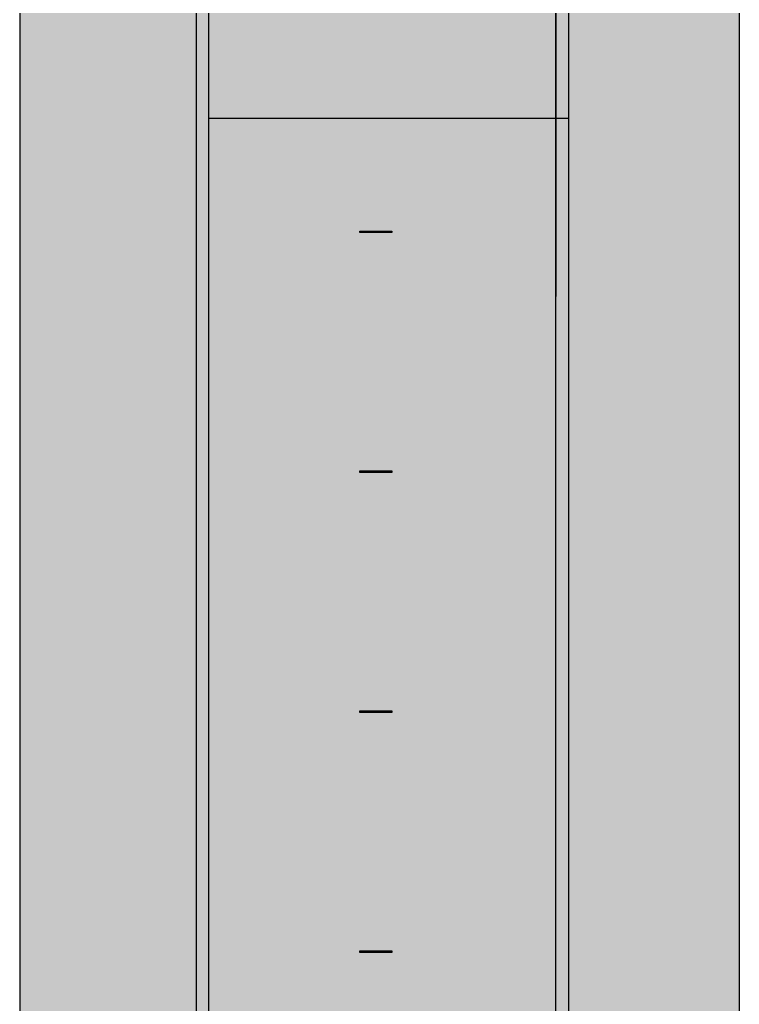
# Model space of a CAD drawing. Header units: millimetres. Extents: x 457 to 3457, y 154 to 6041.
# Drawn here: x 2438.5 to 2528.5, y 677.1 to 800.2 of the extents above; entities that cross this region are included whole.
import ezdxf

# ---------------------------------------------------------------- set-up
doc = ezdxf.new("R2010")
doc.units = ezdxf.units.MM
doc.linetypes.add('ACAD_ISO02W100', pattern=[15, 12, -3])
for name, color, linetype in [('4E', 7, 'Continuous'), ('Background', 7, 'Continuous'), ('Baliz', 7, 'Continuous'), ('Lines Runway', 7, 'Continuous'), ('RUNWAYS', 7, 'Continuous'), ('RUNWAYS SINGLE WAY', 7, 'Continuous'), ('TAXIWAYS', 7, 'Continuous')]:
    doc.layers.add(name, color=color, linetype=linetype)

# ---------------------------------------------------------------- blocks, each defined once
blk = doc.blocks.new('*U433')
at = {"layer": 'Baliz'}
blk.add_lwpolyline([(-2, 0.1), (2, 0.1), (2, -0.1), (-2, -0.1)], close=True, dxfattribs=at)
blk = doc.blocks.new('*U434')
at = {"layer": 'Baliz', "color": 0, "linetype": 'ByBlock', "lineweight": -2, "transparency": 16777216}
for p in [(0, -150), (0, -180), (0, -210), (0, -240)]:
    blk.add_blockref('*U433', p, dxfattribs=at)
blk = doc.blocks.new('*U437')
at = {"layer": 'Baliz', "transparency": 33554687}
h = blk.add_hatch(color=256, dxfattribs=at)
h.dxf.hatch_style = 1
h.set_gradient(color1=(255, 0, 0), color2=(153, 27, 30), name='INVCURVED')
h.paths.add_polyline_path([(2, 0.1), (-2, 0.1), (-2, -0.1), (2, -0.1)])
blk = doc.blocks.new('*U438')
at = {"layer": 'Baliz', "color": 0, "linetype": 'ByBlock', "lineweight": -2, "transparency": 16777216}
for p in [(0, -150), (22, -150), (0, -180), (22, -180), (0, -210), (22, -210), (0, -240), (22, -240)]:
    blk.add_blockref('*U437', p, dxfattribs=at)
blk = doc.blocks.new('*U547')
at = {"layer": 'Baliz'}
blk.add_lwpolyline([(-2, 0.1), (2, 0.1), (2, -0.1), (-2, -0.1)], close=True, dxfattribs=at)
blk = doc.blocks.new('*U578')
at = {"layer": 'Baliz', "color": 0, "linetype": 'ByBlock', "lineweight": -2, "transparency": 16777216}
for p in [(0, -150), (0, -180), (0, -210), (0, -240)]:
    blk.add_blockref('*U547', p, dxfattribs=at)
blk = doc.blocks.new('*U581')
at = {"layer": 'Baliz', "transparency": 33554687}
h = blk.add_hatch(color=256, dxfattribs=at)
h.dxf.hatch_style = 1
h.set_gradient(color1=(255, 0, 0), color2=(153, 27, 30), name='INVCURVED')
h.paths.add_polyline_path([(2, 0.1), (-2, 0.1), (-2, -0.1), (2, -0.1)])
blk = doc.blocks.new('*U582')
at = {"layer": 'Baliz', "color": 0, "linetype": 'ByBlock', "lineweight": -2, "transparency": 16777216}
for p in [(0, -150), (22, -150), (0, -180), (22, -180), (0, -210), (22, -210), (0, -240), (22, -240)]:
    blk.add_blockref('*U581', p, dxfattribs=at)
blk = doc.blocks.new('TOT')
at = {"layer": 'Background', "linetype": 'ACAD_ISO02W100'}
h = blk.add_hatch(color=253, dxfattribs=at)
h.dxf.hatch_style = 1
h.paths.add_polyline_path([(694.731, -1820.173), (672.681, -1820.173), (649.731, -1820.173), (649.731, -2095.173), (650.631, -2095.173), (694.731, -2095.173)])
h.paths.add_polyline_path([(660.062, -1897.273), (660.062, -1896.111, -0.1971251), (661.1, -1894.17), (670.088, -1887.69), (669.976, -1887.224), (669.717, -1885.899), (669.533, -1884.933), (669.53, -1884.933), (669.494, -1884.708), (669.384, -1884.077), (669.375, -1883.975), (669.341, -1883.765), (669.355, -1883.763), (669.325, -1883.44), (669.247, -1882.861), (669.153, -1881.974), (669.098, -1881.286), (669.056, -1880.558), (669.034, -1879.948), (669.012, -1878.852), (669.008, -1876.642), (669.008, -1868.291), (669.008, -1863.776), (668.362, -1863.776), (668.362, -1864.636), (667.846, -1864.636), (667.846, -1863.776), (667.028, -1863.776), (667.028, -1864.636), (666.512, -1864.636), (666.512, -1862.916), (667.028, -1862.916), (667.028, -1863.776), (667.846, -1863.776), (667.846, -1862.916), (668.362, -1862.916), (668.362, -1863.776), (669.008, -1863.776), (669.01, -1846.49, -0.0182022), (669.304, -1839.496, -0.0643353), (671.213, -1831.887, -0.2046488), (672.231, -1830.451, -0.2046488), (673.25, -1831.887, -0.0643353), (675.159, -1839.496, -0.0182022), (675.444, -1846.49), (675.444, -1852.639), (675.45, -1863.776), (676.101, -1863.776), (676.101, -1862.916), (676.617, -1862.916), (676.617, -1863.776), (677.435, -1863.776), (677.435, -1862.916), (677.951, -1862.916), (677.951, -1864.636), (677.435, -1864.636), (677.435, -1863.776), (676.617, -1863.776), (676.617, -1864.636), (676.101, -1864.636), (676.101, -1863.776), (675.45, -1863.776), (675.452, -1868.291), (675.45, -1876.631), (675.451, -1876.631), (675.451, -1878.833), (675.428, -1879.948), (675.406, -1880.558), (675.364, -1881.286), (675.309, -1881.974), (675.216, -1882.861), (675.138, -1883.44), (675.108, -1883.763), (675.122, -1883.765), (675.088, -1883.975), (675.078, -1884.077), (674.969, -1884.708), (674.933, -1884.933), (674.93, -1884.933), (674.746, -1885.899), (674.487, -1887.224), (674.374, -1887.69), (683.363, -1894.17, -0.1971251), (684.4, -1896.111), (684.4, -1897.273), (678.602, -1895.418), (672.786, -1893.558), (672.707, -1893.874), (672.564, -1894.329), (672.455, -1894.517), (672.375, -1894.652), (672.287, -1894.716), (672.231, -1895.211), (672.176, -1894.716), (672.087, -1894.652), (672.008, -1894.517), (671.898, -1894.329), (671.755, -1893.874), (671.677, -1893.558), (665.861, -1895.418)], flags=16)
h.paths.add_polyline_path([(672.231, -1837.374), (672.059, -1837.374), (672.059, -1837.85), (671.758, -1837.85), (671.758, -1836.904), (672.059, -1836.904), (672.059, -1837.374), (672.231, -1837.374), (672.231, -1834.213), (671.027, -1834.636), (670.685, -1835.457), (670.462, -1836.278), (670.251, -1836.252), (670.473, -1835.299), (670.867, -1834.305), (672.231, -1833.598), (673.596, -1834.305), (673.99, -1835.299), (674.212, -1836.252), (674, -1836.278), (673.778, -1835.457), (673.436, -1834.636), (672.231, -1834.213), (672.231, -1837.374), (672.403, -1837.374), (672.403, -1836.904), (672.704, -1836.904), (672.704, -1837.85), (672.403, -1837.85), (672.403, -1837.374)], flags=0)
h.paths.add_polyline_path([(674.876, -1845.942), (674.876, -1843.878), (675.392, -1843.878), (675.415, -1845.942)], flags=0)
h.paths.add_polyline_path([(669.834, -1839.135), (669.376, -1839.08), (669.608, -1837.646), (670.063, -1837.734)], flags=0)
h.paths.add_polyline_path([(674.628, -1839.135), (674.399, -1837.734), (674.855, -1837.646), (675.087, -1839.08)], flags=0)
h.paths.add_polyline_path([(694.731, -1795.173), (649.731, -1795.173), (649.731, -1820.173), (672.681, -1820.173), (694.731, -1820.173)])
at = {"layer": 'Background', "linetype": 'ACAD_ISO02W100', "true_color": 0xfecc66}
h = blk.add_hatch(color=31, dxfattribs=at)
h.dxf.hatch_style = 1
h.paths.add_polyline_path([(649.731, -1820.173), (628.02, -1820.173), (627.681, -1820.563), (627.681, -2095.173), (649.731, -2095.173)])
h.paths.add_polyline_path([(694.731, -1890.173), (694.731, -2095.173), (717.681, -2095.173), (717.681, -1820.173), (694.731, -1820.173)])
at = {"layer": 'Background', "linetype": 'ACAD_ISO02W100'}
h = blk.add_hatch(color=253, dxfattribs=at)
h.dxf.hatch_style = 1
h.paths.add_polyline_path([(649.731, -2095.173), (650.631, -2095.173), (694.731, -2095.173), (694.731, -1820.173), (672.681, -1820.173), (649.731, -1820.173)])
at = {"layer": 'Lines Runway', "true_color": 0xfecc66, "transparency": 33554687}
h = blk.add_hatch(color=31, dxfattribs=at)
h.dxf.hatch_style = 1
h.paths.add_polyline_path([(649.731, -1870.487), (643.505, -1872.278, 0.1162613), (642.923, -1872.616, 0.0790322), (641.888, -1874.553), (641.888, -1873.315, -0.2380807), (643.314, -1870.405), (644.616, -1869.591), (649.731, -1866.957), (649.731, -1820.173), (628.02, -1820.173), (627.681, -1820.563), (627.681, -2095.173), (649.731, -2095.173)])
h.paths.add_polyline_path([(694.731, -2095.173), (717.681, -2095.173), (717.681, -1820.173), (694.731, -1820.173), (694.731, -1866.957), (699.847, -1869.591), (700.606, -1870.066, -0.2792725), (702.574, -1873.23), (702.574, -1874.553, 0.0790322), (701.539, -1872.616, 0.1241056), (700.914, -1872.265), (694.731, -1870.487)])
h.paths.add_polyline_path([(649.731, 1194.827), (627.681, 1194.827), (627.681, 919.827), (649.731, 919.827)])
at = {"layer": 'RUNWAYS'}
h = blk.add_hatch(color=2, dxfattribs=at)
h.dxf.hatch_style = 1
h.paths.add_polyline_path([(672.231, -1857.673), (672.231, -1856.773), (657.231, -1871.773), (658.131, -1871.773)])
h = blk.add_hatch(color=2, dxfattribs=at)
h.dxf.hatch_style = 1
h.paths.add_polyline_path([(672.231, -1857.673), (672.231, -1856.773), (687.231, -1871.773), (686.331, -1871.773)])
at = {"layer": '4E'}
blk.add_line((694.731, 894.827), (694.731, -1890.173), dxfattribs=at)
at = {"layer": 'RUNWAYS'}
for p, q in [((627.681, -1820.173), (627.681, -2095.173)), ((717.681, -1820.173), (717.681, -2095.173))]:
    blk.add_line(p, q, dxfattribs=at)
at = {"layer": 'RUNWAYS SINGLE WAY'}
blk.add_line((651.332, -1867.851), (696.332, -1867.851), dxfattribs=at)
blk.add_lwpolyline([(651.332, 1317.149), (696.332, 1317.149), (696.332, -2057.851), (651.332, -2057.851)], close=True, dxfattribs=at)
at = {"layer": 'TAXIWAYS'}
for p, q in [((649.731, -1737.188), (649.731, -2095.173)), ((694.731, -2095.173), (694.731, -1795.173))]:
    blk.add_line(p, q, dxfattribs=at)
at = {"layer": 'Baliz'}
for name, p in [('*U438', (661.231, -1732.073)), ('*U582', (661.231, -1732.073)), ('*U434', (672.231, -1732.073)), ('*U578', (672.231, -1732.073))]:
    blk.add_blockref(name, p, dxfattribs=at)

msp = doc.modelspace()

# ---------------------------------------------------------------- block references
at = {"layer": 'Background'}
msp.add_blockref('TOT', (1810.78, 2655.78), dxfattribs=at)

doc.saveas('drawing.dxf')
